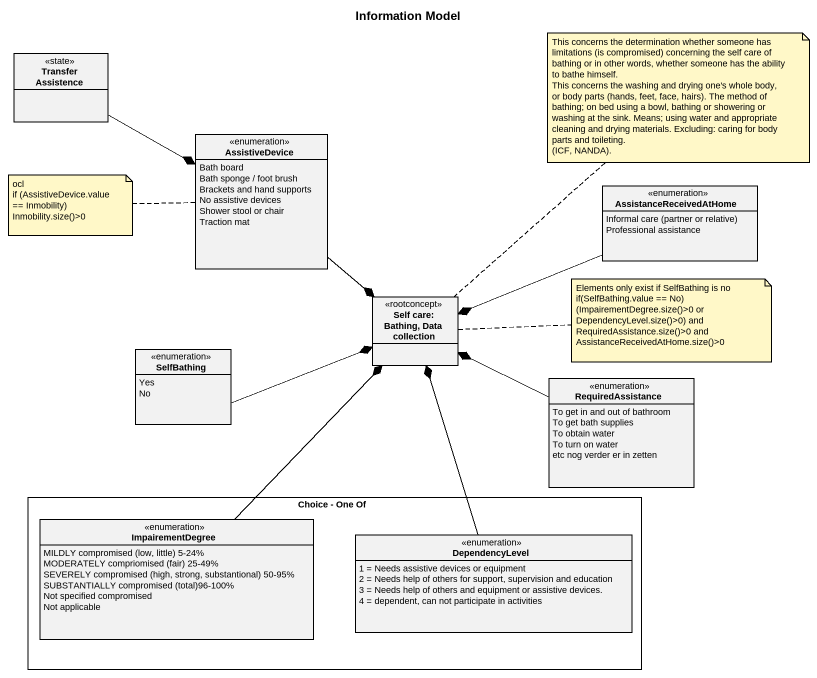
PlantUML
@startuml
title Information Model
hide circle
hide empty members
class "Transfer Assistence" as Transfer_Assistence <<state>>
enum AssistiveDevice {
  Bath board
  Bath sponge / foot brush
  Brackets and hand supports
  No assistive devices
  Shower stool or chair
  Traction mat
}
enum AssistanceReceivedAtHome {
  {field} Informal care (partner or relative)
  Professional assistance
}
class "Self care: Bathing, Data collection" as Self_care_Bathing_Data <<rootconcept>>
enum SelfBathing {
  Yes
  No
}
enum RequiredAssistance {
  To get in and out of bathroom
  To get bath supplies
  To obtain water
  To turn on water
  etc nog verder er in zetten
}
rectangle "Choice - One Of" as Choice_One_Of {
  enum ImpairementDegree {
    {field} MILDLY compromised (low, little) 5-24%
    {field} MODERATELY compriomised (fair) 25-49%
    {field} SEVERELY compromised (high, strong, substantional) 50-95%
    {field} SUBSTANTIALLY compromised (total)96-100%
    Not specified compromised
    Not applicable
  }
  enum DependencyLevel {
    1 = Needs assistive devices or equipment
    2 = Needs help of others for support, supervision and education
    3 = Needs help of others and equipment or assistive devices.
    4 = dependent, can not participate in activities
  }
}
Transfer_Assistence -right-* AssistiveDevice
AssistiveDevice --* Self_care_Bathing_Data
AssistanceReceivedAtHome -left-* Self_care_Bathing_Data
SelfBathing -right-* Self_care_Bathing_Data
RequiredAssistance -left-* Self_care_Bathing_Data
ImpairementDegree -up-* Self_care_Bathing_Data
DependencyLevel -up-* Self_care_Bathing_Data
note top of Self_care_Bathing_Data
  This concerns the determination whether someone has limitations (is compromised) concerning the self care of bathing or in other words, whether someone has the ability to bathe himself.
  This concerns the washing and drying one's whole body, or body parts (hands, feet, face, hairs). The method of bathing; on bed using a bowl, bathing or showering or washing at the sink. Means; using water and appropriate cleaning and drying materials. Excluding: caring for body parts and toileting.
  (ICF, NANDA).
end note
note left of AssistiveDevice
  ocl
  if (AssistiveDevice.value == Inmobility)
  Inmobility.size()>0
end note
note right of Self_care_Bathing_Data
  Elements only exist if SelfBathing is no
  if(SelfBathing.value == No)
  (ImpairementDegree.size()>0 or DependencyLevel.size()>0) and
  RequiredAssistance.size()>0 and
  AssistanceReceivedAtHome.size()>0
end note
@enduml
